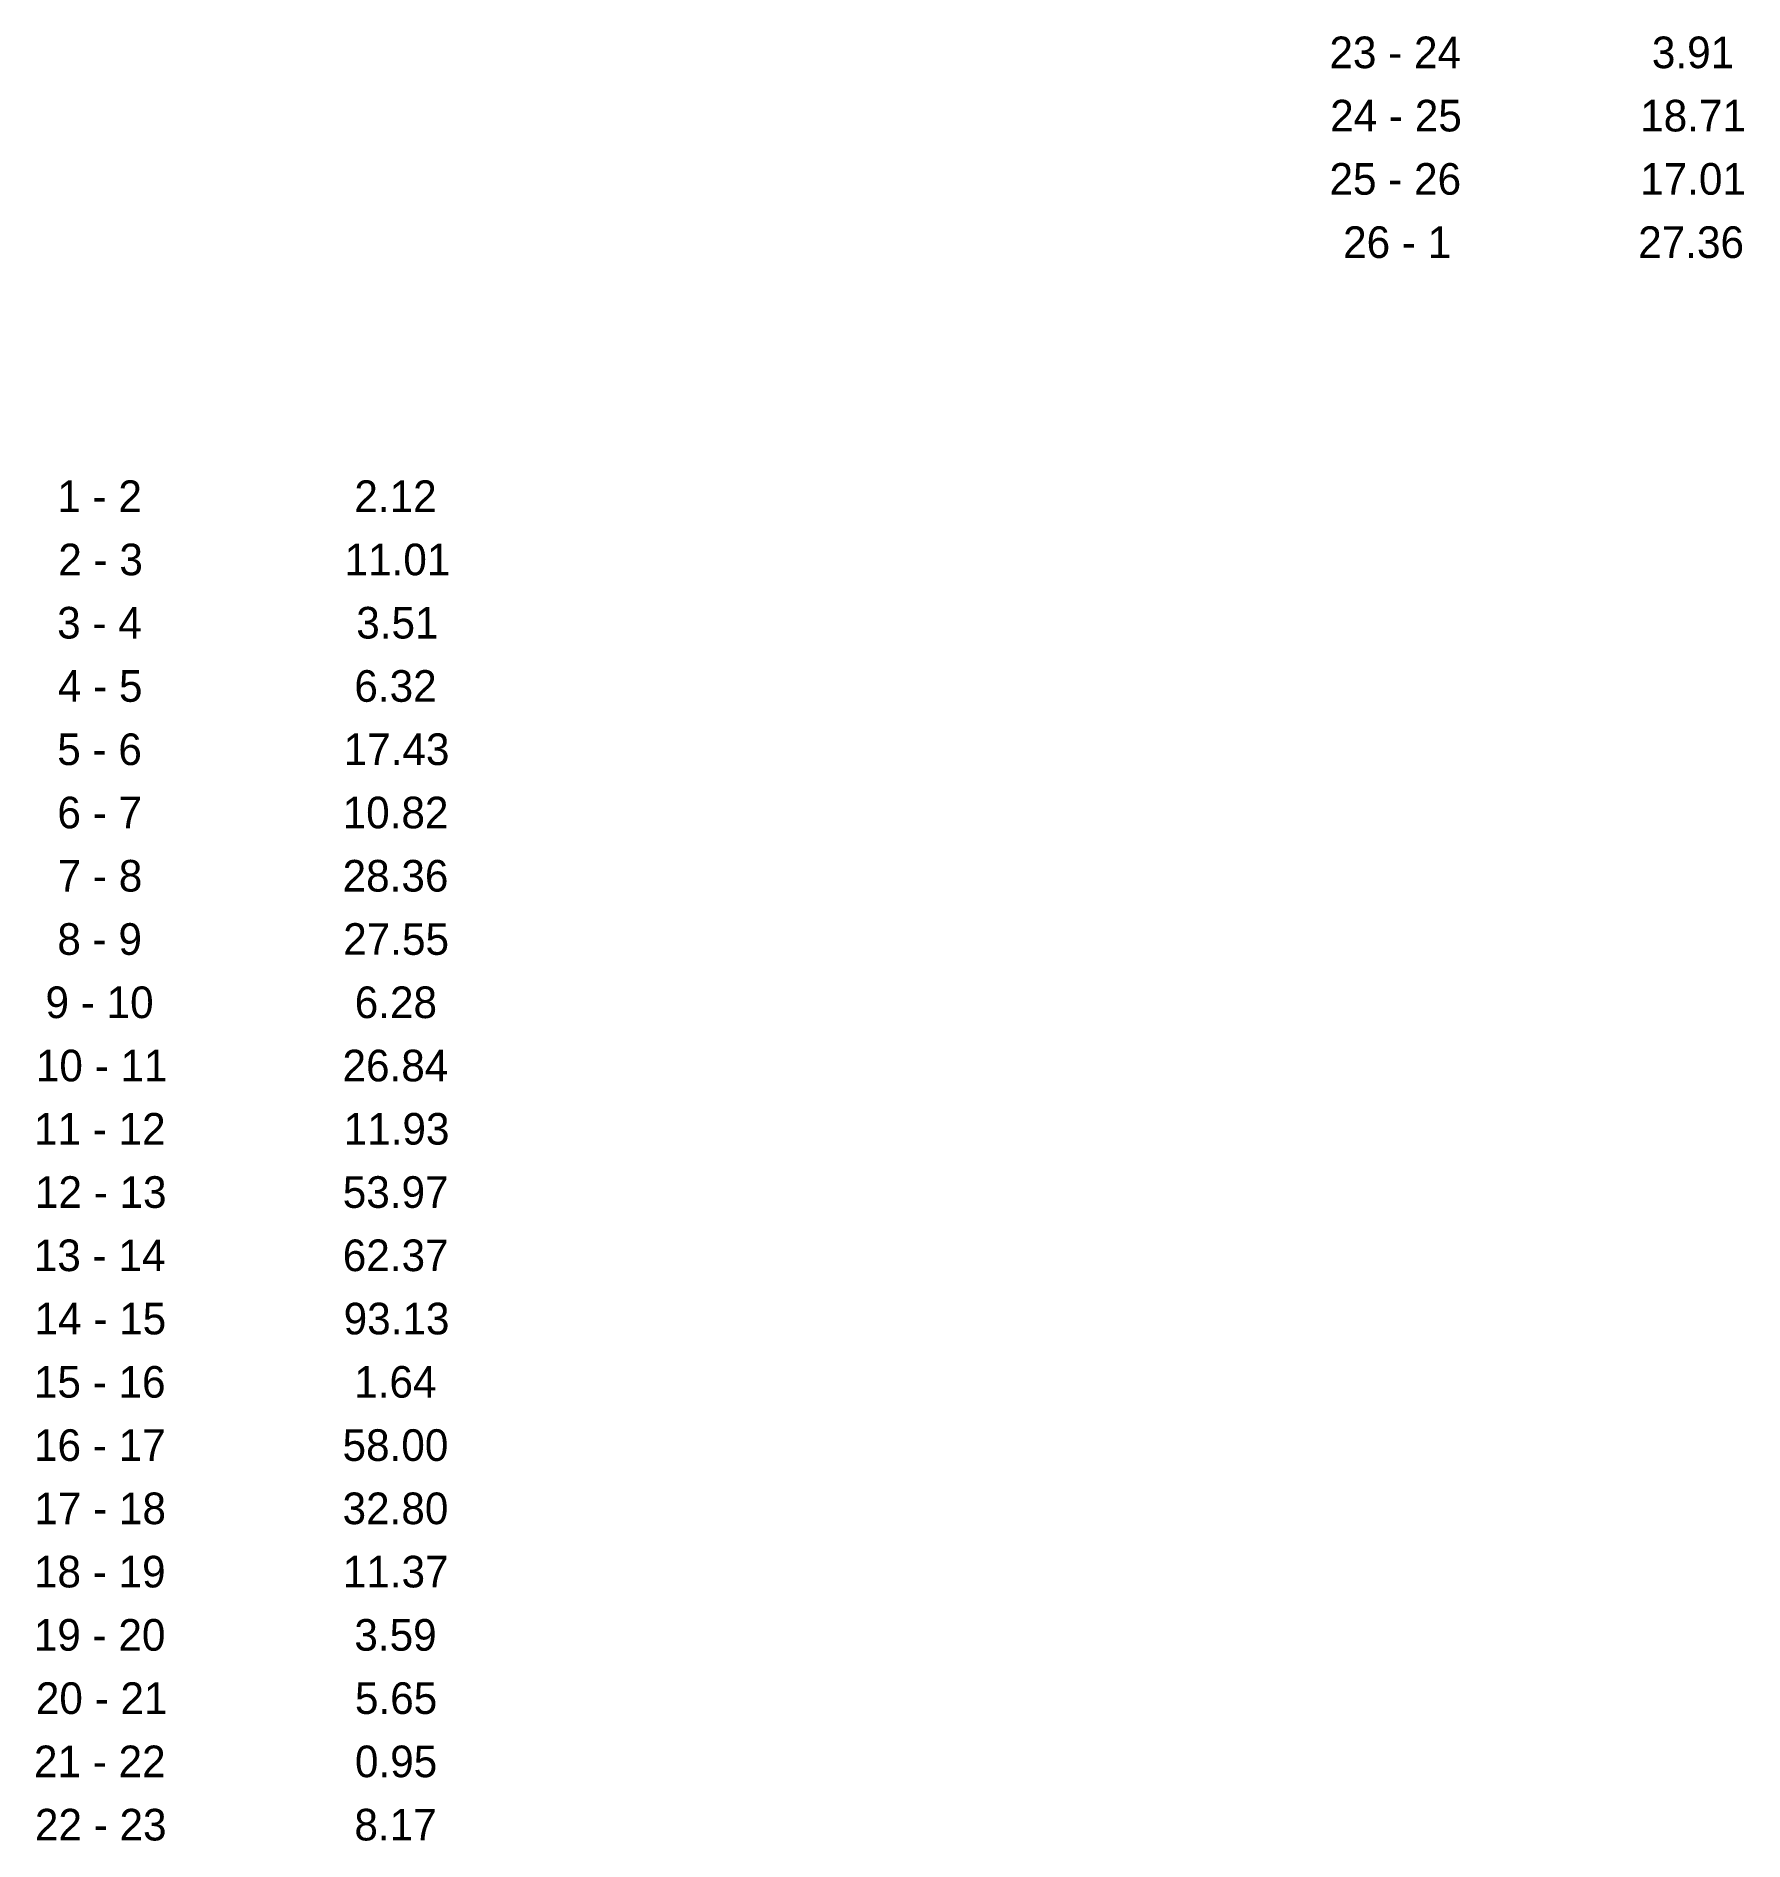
# Model space of a CAD drawing. Extents: x 542913 to 544985, y 1833679 to 1836243.
# Drawn here: x 542912.5 to 543236.6, y 1833678.6 to 1834021 of the extents above.
import ezdxf

# ---------------------------------------------------------------- set-up
doc = ezdxf.new("R2010")
doc.units = 0
doc.layers.add('Level 52', color=7, linetype='Continuous')

msp = doc.modelspace()

# ---------------------------------------------------------------- texts
at = {"layer": 'Level 52'}
for s, p in [('23 - 24', (543157.97, 1834014.87)), ('3.91', (543219.16, 1834014.87)), ('24 - 25', (543158.11, 1834002.87)), ('18.71', (543216.94, 1834002.87)), ('25 - 26', (543157.98, 1833990.87)), ('17.01', (543216.94, 1833990.87)), ('26 - 1', (543160.57, 1833978.87)), ('27.36', (543216.57, 1833978.87)), ('1 - 2', (542916.57, 1833930.68)), ('2.12', (542972.94, 1833930.68)), ('2 - 3', (542916.76, 1833918.68)), ('11.01', (542971.08, 1833918.68)), ('3 - 4', (542916.54, 1833906.68)), ('3.51', (542973.3, 1833906.68)), ('4 - 5', (542916.68, 1833894.68)), ('6.32', (542972.94, 1833894.68)), ('5 - 6', (542916.56, 1833882.68)), ('17.43', (542970.91, 1833882.68)), ('6 - 7', (542916.59, 1833870.68)), ('10.82', (542970.72, 1833870.68)), ('7 - 8', (542916.64, 1833858.68)), ('28.36', (542970.71, 1833858.68)), ('8 - 9', (542916.58, 1833846.68)), ('27.55', (542970.83, 1833846.68)), ('9 - 10', (542914.33, 1833834.68)), ('6.28', (542973.01, 1833834.68)), ('10 - 11', (542912.5, 1833822.68)), ('26.84', (542970.69, 1833822.68)), ('11 - 12', (542912.14, 1833810.68)), ('11.93', (542970.91, 1833810.68)), ('12 - 13', (542912.32, 1833798.68)), ('53.97', (542970.74, 1833798.68)), ('13 - 14', (542912.11, 1833786.68)), ('62.37', (542970.74, 1833786.68)), ('93.13', (542970.91, 1833774.68)), ('14 - 15', (542912.25, 1833774.68)), ('15 - 16', (542912.13, 1833762.68)), ('1.64', (542972.91, 1833762.68)), ('16 - 17', (542912.15, 1833750.68)), ('58.00', (542970.7, 1833750.68)), ('17 - 18', (542912.21, 1833738.68)), ('32.80', (542970.7, 1833738.68)), ('18 - 19', (542912.14, 1833726.68)), ('11.37', (542970.74, 1833726.68)), ('19 - 20', (542912.11, 1833714.68)), ('3.59', (542972.94, 1833714.68)), ('20 - 21', (542912.5, 1833702.68)), ('5.65', (542973.05, 1833702.68)), ('21 - 22', (542912.14, 1833690.68)), ('0.95', (542973.05, 1833690.68)), ('22 - 23', (542912.32, 1833678.68)), ('8.17', (542972.95, 1833678.68))]:
    msp.add_text(s, height=6, dxfattribs=at).set_placement(p)

doc.saveas('drawing.dxf')
